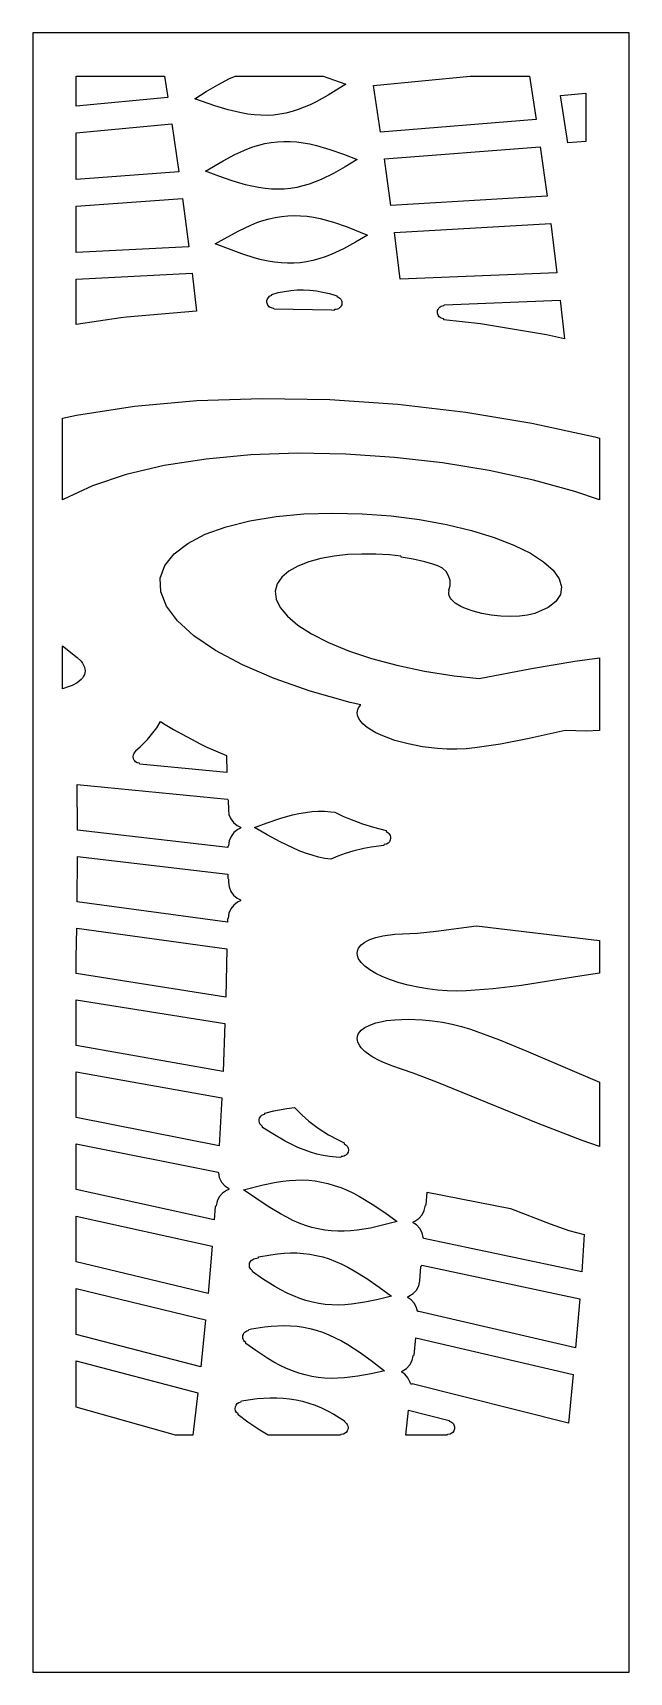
# Model space of a CAD drawing. Extents: x 0 to 400, y 0 to 1100.
import ezdxf

# ---------------------------------------------------------------- set-up
doc = ezdxf.new("R2010")
doc.units = 0
doc.layers.add('CUT', color=1, linetype='CONTINUOUS')
doc.layers.add('OUTLINE', color=7, linetype='CONTINUOUS')

msp = doc.modelspace()

# ---------------------------------------------------------------- linework, layer by layer
at = {"layer": 'CUT'}
for points in [[(88.23, 1071), (90.53, 1056.6), (29, 1050.74), (29, 1071)], [(186.13, 1051.77), (182.1, 1050), (178.03, 1048.46), (173.93, 1047.16), (169.8, 1046.11), (165.62, 1045.34), (161.42, 1044.83), (157.17, 1044.59), (152.89, 1044.62), (148.57, 1044.92), (144.21, 1045.45), (139.82, 1046.21), (130.97, 1048.33), (122.04, 1051.07), (108.58, 1055.78), (116.3, 1060.58), (124.08, 1065.16), (131.95, 1069.24), (135.86, 1071), (194.75, 1071), (209.89, 1065.61), (198.08, 1058.18), (190.14, 1053.74)], [(293.36, 1071), (333.05, 1071), (337.57, 1041.81), (233.24, 1033.39), (228.45, 1064.6)], [(358.77, 1026.16), (354, 1057.85), (371, 1059.4), (371, 1027.07)], [(93.27, 1038.86), (98.01, 1006.61), (29, 1001.5), (29, 1032.86)], [(159.89, 1026.44), (164.1, 1026.93), (168.35, 1027.16), (172.65, 1027.12), (176.99, 1026.81), (181.38, 1026.24), (185.8, 1025.43), (190.25, 1024.4), (199.26, 1021.76), (208.38, 1018.53), (217.54, 1014.98), (209.58, 1010.11), (201.58, 1005.57), (193.51, 1001.62), (189.44, 999.94), (185.34, 998.48), (181.21, 997.26), (177.05, 996.3), (172.86, 995.6), (168.63, 995.18), (164.37, 995.03), (160.08, 995.15), (155.75, 995.53), (151.39, 996.15), (147.01, 997), (142.6, 998.06), (133.72, 1000.7), (124.79, 1003.83), (115.83, 1007.2), (127.57, 1014.1), (135.47, 1018.3), (139.46, 1020.18), (143.47, 1021.89), (147.52, 1023.38), (151.61, 1024.65), (155.73, 1025.67)], [(235.87, 1015.35), (340.26, 1023.57), (344.91, 990.43), (240.22, 984.05)], [(104.73, 956.47), (29, 952.47), (29, 983.66), (100.48, 988.81)], [(179.63, 977.25), (183.97, 976.85), (188.36, 976.2), (192.78, 975.3), (201.71, 972.86), (210.75, 969.71), (224.44, 964.21), (216.39, 959.5), (208.3, 955.13), (200.15, 951.34), (196.05, 949.74), (191.92, 948.36), (187.76, 947.23), (183.58, 946.35), (179.36, 945.74), (175.12, 945.41), (170.84, 945.35), (166.54, 945.55), (162.21, 946.02), (157.85, 946.72), (153.47, 947.67), (149.07, 948.81), (140.21, 951.63), (131.3, 954.94), (122.37, 958.49), (130.28, 962.98), (138.22, 967.23), (146.25, 970.99), (150.3, 972.61), (154.38, 974.02), (158.49, 975.21), (162.64, 976.15), (166.83, 976.83), (171.05, 977.24), (175.32, 977.38)], [(242.59, 965.96), (347.35, 972.14), (351.51, 938.93), (246.49, 934.6)], [(109.89, 913.28), (62.86, 909.26), (59.08, 908.8), (29, 904.16), (29, 934.67), (106.93, 938.64)], [(158.21, 922.63), (158.86, 923.19), (160.22, 923.88), (160.41, 924.29), (160.38, 924.51), (164.65, 925.65), (168.82, 926.5), (173.03, 927.1), (177.27, 927.43), (181.55, 927.48), (185.87, 927.26), (190.22, 926.78), (194.6, 926.03), (199.01, 925.05), (203.89, 923.61), (203.92, 923.18), (204.06, 922.99), (205.35, 922.36), (206.01, 921.83), (206.57, 921.17), (206.98, 920.42), (207.24, 919.61), (207.32, 918.34), (207.17, 917.49), (206.86, 916.69), (206.41, 915.97), (205.81, 915.35), (205.12, 914.86), (204.34, 914.51), (203.51, 914.32), (202.41, 914.25), (202.21, 914.13), (202.02, 913.73), (200.3, 913.84), (161.81, 914.56), (161.66, 914.97), (161.48, 915.11), (160.04, 915.38), (159.25, 915.72), (158.55, 916.19), (157.7, 917.14), (157.3, 917.9), (157, 919.13), (157.05, 920.4), (157.47, 921.6)], [(274.72, 916.81), (275.8, 917), (275.97, 917.15), (276.11, 917.55), (353.68, 920.59), (356.57, 894.72), (344.45, 897.29), (300.18, 904.64), (275.77, 907.49), (275.67, 907.91), (275.5, 908.07), (273.98, 908.5), (273.23, 908.93), (272.56, 909.51), (271.82, 910.58), (271.41, 911.83), (271.36, 912.7), (271.48, 913.57), (271.77, 914.39), (272.22, 915.14), (273.15, 916.07), (273.89, 916.52)], [(334.62, 838.1), (376.95, 828.85), (380, 828.01), (380, 786.65), (363.55, 792.24), (335.79, 799.84), (306.02, 806.29), (274.76, 811.42), (242.57, 815.12), (210.03, 817.28), (177.73, 817.84), (146.26, 816.75), (116.19, 813.99), (88.1, 809.59), (62.53, 803.58), (39.94, 796.05), (20.82, 787.07), (20, 786.52), (20, 841.35), (29.26, 843.49), (68.22, 849.5), (110.02, 853.25), (153.94, 854.7), (199.18, 853.85), (244.92, 850.74), (290.35, 845.45)], [(247.14, 748.17), (246.96, 748.33), (246.85, 748.76), (239.13, 749.63), (230.07, 750.2), (220.72, 750.28), (211.31, 749.85), (202.06, 748.85), (193.23, 747.25), (185.06, 745.04), (177.81, 742.22), (171.71, 738.81), (167.01, 734.83), (163.9, 730.33), (162.58, 725.37), (163.2, 720.03), (165.89, 714.38), (170.73, 708.53), (177.77, 702.59), (187, 696.67), (198.38, 690.88), (211.82, 685.37), (227.17, 680.26), (244.24, 675.67), (262.77, 671.74), (282.51, 668.56), (299.45, 666.68), (334.57, 673.46), (363.52, 678.36), (380, 680.7), (380, 631.76), (371.47, 631.52), (357.04, 631.86), (333, 626.56), (313.59, 622.78), (296.37, 620.23), (290.59, 619.64), (284.43, 619.37), (278, 619.43), (271.4, 619.82), (261.46, 620.99), (251.79, 622.82), (242.76, 625.26), (234.73, 628.19), (230.06, 630.37), (226.06, 632.68), (224.32, 633.87), (221.41, 636.31), (219.3, 638.79), (218.02, 641.26), (217.69, 642.48), (217.59, 643.68), (217.69, 644.86), (218.02, 646.01), (218.55, 647.13), (220.03, 649.02), (212.85, 650.64), (185.98, 658.25), (161.78, 666.72), (140.57, 675.86), (122.6, 685.47), (108.07, 695.36), (97.07, 705.33), (89.67, 715.21), (85.85, 724.81), (85.52, 733.98), (88.55, 742.56), (94.75, 750.41), (103.87, 757.42), (115.62, 763.5), (129.68, 768.55), (145.67, 772.53), (163.2, 775.4), (181.88, 777.14), (201.26, 777.78), (220.92, 777.33), (240.45, 775.85), (259.42, 773.43), (277.46, 770.15), (294.21, 766.12), (309.34, 761.46), (322.6, 756.3), (333.74, 750.8), (342.61, 745.1), (349.08, 739.33), (353.11, 733.66), (354.69, 728.21), (353.9, 723.11), (350.82, 718.49), (345.64, 714.46), (339.28, 711.42), (336.64, 710.44), (331.9, 709.3), (326.4, 708.6), (320.34, 708.36), (313.96, 708.6), (307.51, 709.29), (301.23, 710.42), (295.36, 711.94), (290.13, 713.78), (287.1, 715.16), (283.36, 717.4), (280.71, 719.76), (280.09, 720.55), (279.25, 722.14), (278.97, 723.71), (279.05, 724.47), (279.31, 725.32), (279.1, 725.52), (279.03, 725.99), (279.87, 729.14), (279.83, 732.48), (278.91, 735.69), (277.16, 738.54), (274.71, 740.81), (271.71, 742.37), (268.39, 743.53), (262.96, 745.07), (255.17, 746.8)], [(20, 688.73), (29.77, 680.84), (32.35, 678.27), (33.33, 676.97), (34.65, 674.38), (34.98, 673.1), (35.09, 671.84), (34.98, 670.6), (34.65, 669.39), (34.1, 668.22), (33.33, 667.08), (32.35, 665.98), (29.77, 663.94), (26.39, 662.12), (24.42, 661.31), (20, 659.91)], [(68.09, 616.74), (69.12, 617.91), (69.18, 618.13), (69.04, 618.54), (71.94, 620.89), (76.97, 625.87), (83.15, 633.63), (85.73, 637.98), (88.86, 635.86), (94.3, 632.56), (112.26, 622.95), (116.83, 620.75), (129.98, 615.09), (130.21, 603.77), (71.79, 609.25), (71.67, 609.68), (71.49, 609.83), (70.05, 610.21), (68.94, 610.88), (68.33, 611.48), (67.85, 612.2), (67.51, 613.01), (67.33, 614.28), (67.52, 615.57)], [(131.74, 557.82), (131.33, 554.52), (131.11, 554.14), (130.74, 554), (130.74, 553.42), (29.93, 564.99), (29.7, 595.53), (130.49, 585.87), (130.49, 585.7), (130.88, 585.57), (131.09, 585.18), (131.15, 578.64), (131.58, 575.48), (132.79, 572.56), (134.69, 570.03), (137.17, 568.08), (139.35, 567.08), (139.52, 566.66), (139.34, 566.24), (137.49, 565.41), (134.92, 563.41), (132.96, 560.83)], [(239.73, 558.39), (239.16, 557.23), (238.29, 556.29), (237.18, 555.65), (235.76, 555.28), (235.47, 554.93), (235.45, 554.71), (233.68, 554.55), (226.85, 553.59), (221.94, 552.68), (214.56, 550.89), (209.59, 549.37), (204.53, 547.53), (199.85, 545.51), (195.91, 546.08), (191.6, 546.98), (187.3, 548.14), (183, 549.55), (178.7, 551.18), (174.41, 553.02), (165.82, 557.22), (157.25, 561.91), (148.69, 566.85), (157.19, 569.98), (165.71, 572.86), (174.24, 575.26), (178.52, 576.19), (182.79, 576.92), (187.08, 577.41), (191.37, 577.67), (195.68, 577.65), (199.98, 577.37), (202.59, 577.04), (207.99, 574.41), (212.36, 572.51), (221.13, 569.21), (228.5, 566.9), (236.92, 564.69), (236.9, 564.21), (237.01, 564), (238.06, 563.34), (238.71, 562.78), (239.25, 562.1), (239.63, 561.34), (239.87, 560.52), (239.94, 559.66)], [(130.51, 505.45), (130.49, 503.17), (29.7, 516.84), (29.93, 547.32), (130.74, 535.56), (130.72, 532.71), (131.14, 532.53), (131.31, 532.1), (131.3, 530.01), (131.69, 526.86), (132.83, 523.92), (134.69, 521.39), (137.12, 519.38), (139.25, 518.35), (139.41, 517.93), (139.23, 517.51), (137.4, 516.72), (134.81, 514.77), (132.82, 512.21), (131.56, 509.23), (131.11, 505.96), (130.89, 505.58)], [(29, 468.74), (29, 479.41), (29.42, 499.2), (130.21, 485.34), (129.45, 453.02)], [(290.59, 457.11), (284.43, 456.95), (278, 457.12), (271.4, 457.62), (264.76, 458.44), (258.18, 459.56), (251.79, 460.97), (245.68, 462.64), (239.96, 464.53), (234.73, 466.63), (230.06, 468.89), (226.06, 471.27), (222.77, 473.74), (220.25, 476.25), (218.55, 478.75), (218.02, 479.99), (217.69, 481.22), (217.59, 482.42), (217.69, 483.6), (218.02, 484.75), (218.55, 485.86), (220.25, 487.95), (222.77, 489.85), (224.32, 490.72), (226.06, 491.52), (230.06, 492.93), (234.73, 494.06), (242.76, 495.18), (258, 495.87), (270.45, 497.12), (297.69, 500.77), (380, 491.03), (380, 469), (364.07, 466.66), (327.79, 460.85), (308.66, 458.43)], [(128.9, 435.24), (127.64, 403.01), (29, 420.5), (29, 451.06)], [(271.09, 395.83), (255.22, 401.94), (240.76, 406.88), (234.73, 409.3), (232.32, 410.43), (227.98, 412.78), (226.06, 414), (222.77, 416.49), (220.25, 419.01), (219.3, 420.27), (218.02, 422.77), (217.69, 424), (217.59, 425.2), (217.69, 426.38), (218.02, 427.53), (218.55, 428.63), (220.25, 430.72), (222.77, 432.6), (226.06, 434.25), (230.06, 435.63), (232.32, 436.22), (237.28, 437.17), (242.76, 437.8), (251.79, 438.15), (261.46, 437.74), (268.08, 437.07), (274.71, 436.08), (281.24, 434.79), (287.55, 433.23), (293.54, 431.41), (312.95, 424.24), (332.5, 416.22), (380, 395.86), (380, 352.68), (368.52, 356.86), (339.05, 368.25)], [(126.81, 385.29), (125.05, 353.17), (29, 372.2), (29, 402.82)], [(208.77, 346.3), (207.95, 346.08), (206.92, 345.98), (206.73, 345.85), (206.57, 345.46), (203.38, 345.58), (199.05, 346.01), (194.74, 346.72), (190.45, 347.69), (186.18, 348.93), (181.93, 350.43), (177.7, 352.16), (169.28, 356.3), (160.91, 361.15), (154.02, 365.57), (154.1, 365.77), (154.02, 366.22), (152.88, 367.24), (152.38, 367.94), (152.04, 368.72), (151.81, 369.98), (151.87, 370.82), (152.08, 371.65), (152.46, 372.42), (152.97, 373.09), (153.6, 373.66), (153.97, 373.89), (155.38, 374.49), (155.53, 374.67), (155.58, 375.11), (161.74, 376.64), (170.45, 378.32), (175.61, 378.97), (180.6, 373.76), (185.11, 369.77), (191.29, 365.1), (198.23, 360.67), (204.79, 357.12), (208.86, 355.21), (208.8, 354.99), (208.94, 354.56), (210.19, 353.71), (211.03, 352.71), (211.52, 351.52), (211.66, 350.24), (211.41, 348.98), (210.82, 347.84), (209.91, 346.92), (209.56, 346.67)], [(122.7, 312.53), (122.31, 312.43), (121.68, 303.5), (29, 323.81), (29, 354.5), (124.22, 335.46), (124.4, 335.29), (124.49, 335.07), (125.09, 331.87), (126.57, 328.88), (128.79, 326.39), (131.33, 324.75), (131.58, 324.4), (131.59, 324.17), (131.38, 323.79), (129.97, 323.28), (127.24, 321.5), (125.07, 319.07), (123.61, 316.16), (122.94, 312.9)], [(189.35, 329.62), (193.66, 328.91), (197.95, 327.93), (202.23, 326.67), (206.49, 325.15), (210.75, 323.38), (214.99, 321.36), (219.21, 319.13), (227.65, 314.07), (236.05, 308.43), (244.45, 302.46), (235.48, 300.07), (226.54, 298.01), (217.66, 296.53), (213.25, 296.07), (208.85, 295.84), (204.48, 295.84), (200.13, 296.1), (195.8, 296.63), (191.49, 297.41), (187.21, 298.47), (182.96, 299.79), (178.72, 301.37), (174.51, 303.19), (170.31, 305.24), (166.14, 307.49), (157.84, 312.5), (149.58, 318), (141.36, 323.73), (154.51, 326.99), (163.28, 328.76), (167.64, 329.43), (172, 329.92), (176.36, 330.2), (180.7, 330.26), (185.04, 330.07)], [(263.31, 313.31), (263.47, 313.47), (263.85, 313.58), (264.42, 322.01), (320.44, 311.12), (346.91, 300.89), (359.45, 296.31), (369.89, 293.6), (368.16, 268.55), (262.34, 290.98), (262.35, 291.14), (262.08, 291.22), (261.9, 291.38), (261.8, 291.61), (261.14, 294.76), (259.61, 297.7), (257.35, 300.14), (255.2, 301.53), (255.08, 301.96), (255.3, 302.35), (256.17, 302.68), (258.92, 304.46), (261.1, 306.9), (262.57, 309.84)], [(117.53, 254.05), (29, 275.31), (29, 306.09), (120.29, 285.91)], [(145.75, 271.09), (145.43, 271.87), (145.24, 273.12), (145.42, 274.38), (145.94, 275.53), (146.47, 276.19), (147.48, 276.98), (148.25, 277.32), (151.16, 278.04), (151.32, 278.21), (151.4, 278.65), (159.72, 280.15), (164.1, 280.72), (168.48, 281.12), (172.84, 281.32), (177.19, 281.28), (181.52, 281.01), (185.84, 280.47), (190.14, 279.68), (194.42, 278.61), (198.68, 277.27), (202.93, 275.67), (207.17, 273.81), (211.38, 271.72), (215.58, 269.4), (223.95, 264.18), (232.28, 258.38), (240.59, 252.26), (231.57, 250.07), (222.6, 248.19), (213.68, 246.89), (209.26, 246.53), (204.85, 246.38), (200.47, 246.48), (196.12, 246.83), (191.79, 247.43), (187.49, 248.31), (183.23, 249.45), (178.99, 250.86), (174.77, 252.52), (170.58, 254.42), (166.41, 256.54), (162.27, 258.87), (154.03, 264.04), (147.15, 268.79), (147.24, 268.98), (147.18, 269.43), (146.22, 270.38)], [(255.09, 254.01), (257.31, 256.42), (258.83, 259.33), (259.55, 262.58), (260.34, 272.29), (260.6, 272.68), (260.98, 272.78), (261.01, 273.09), (366.81, 250.46), (364.09, 217.73), (258.92, 242.08), (258.7, 241.93), (258.24, 241.96), (257.94, 242.3), (257.72, 242.93), (257.44, 244.38), (255.97, 247.33), (253.77, 249.8), (251.8, 251.09), (251.55, 251.45), (251.61, 251.89), (251.76, 252.06), (252.31, 252.27)], [(115.87, 236.53), (112.62, 204.83), (29, 226.66), (29, 257.56)], [(140.94, 224.19), (140.87, 225.03), (140.97, 225.88), (141.22, 226.68), (141.63, 227.43), (142.17, 228.08), (142.83, 228.62), (143.58, 229.03), (144.55, 229.36), (144.71, 229.53), (144.79, 229.96), (146.59, 230.33), (155.43, 231.74), (159.82, 232.23), (168.58, 232.64), (172.93, 232.52), (177.26, 232.15), (181.58, 231.53), (185.87, 230.65), (190.14, 229.5), (194.39, 228.08), (198.62, 226.39), (202.83, 224.46), (207.02, 222.28), (211.19, 219.88), (219.49, 214.51), (227.74, 208.56), (235.97, 202.29), (226.91, 200.28), (217.89, 198.6), (208.95, 197.48), (204.51, 197.21), (200.1, 197.16), (195.72, 197.34), (191.37, 197.77), (187.05, 198.47), (182.76, 199.43), (178.5, 200.65), (174.27, 202.14), (170.08, 203.88), (165.91, 205.86), (161.77, 208.07), (157.66, 210.47), (149.49, 215.79), (142.85, 220.54), (142.96, 220.97), (142.88, 221.19), (142.07, 221.94), (141.55, 222.61), (141.17, 223.36)], [(255.37, 212.68), (255.76, 212.77), (256.89, 224.37), (362.47, 199.72), (359.26, 167.14), (254.35, 193.48), (254.11, 193.33), (253.88, 193.3), (253.66, 193.37), (253.36, 193.71), (253.1, 194.49), (251.63, 197.45), (249.45, 199.9), (247.51, 201.24), (247.42, 201.7), (247.7, 202.08), (250.54, 203.79), (252.8, 206.17), (254.36, 209.05), (255.12, 212.32)], [(110.68, 187.4), (107.31, 159), (95.8, 159), (29, 177.86), (29, 208.89)], [(209.49, 160.36), (208.31, 159.79), (206.77, 159.55), (206.58, 159.41), (206.42, 159), (157.89, 159), (152.32, 162.31), (144.22, 167.78), (137.66, 172.64), (137.78, 173.05), (137.71, 173.27), (136.66, 174.36), (136.05, 175.48), (135.79, 176.73), (135.89, 178), (136.36, 179.18), (137.15, 180.19), (138.19, 180.93), (139.64, 181.43), (139.8, 181.6), (139.88, 182.03), (141.54, 182.33), (150.4, 183.55), (159.21, 184.17), (163.59, 184.18), (167.94, 183.98), (172.27, 183.53), (176.58, 182.82), (180.86, 181.85), (185.12, 180.62), (189.36, 179.11), (193.56, 177.35), (197.75, 175.33), (201.91, 173.08), (209.16, 168.56), (209.08, 168.12), (209.17, 167.91), (210.35, 166.89), (210.85, 166.17), (211.2, 165.37), (211.42, 164.08), (211.25, 162.78), (210.93, 161.98), (210.16, 160.92)], [(280.64, 160.14), (279.83, 159.79), (278.29, 159.55), (278.1, 159.41), (277.94, 159), (250.18, 159), (252.04, 175.86), (279.24, 168.98), (279.29, 168.54), (279.44, 168.37), (280.83, 167.76), (281.53, 167.23), (282.12, 166.56), (282.71, 165.41), (282.9, 164.55), (282.94, 164.11), (282.87, 163.25), (282.46, 162), (281.69, 160.93)]]:
    msp.add_lwpolyline(points, close=True, dxfattribs=at)
at = {"layer": 'OUTLINE'}
msp.add_lwpolyline([(0, 0), (400, 0), (400, 1100), (0, 1100)], close=True, dxfattribs=at)

doc.saveas('drawing.dxf')
